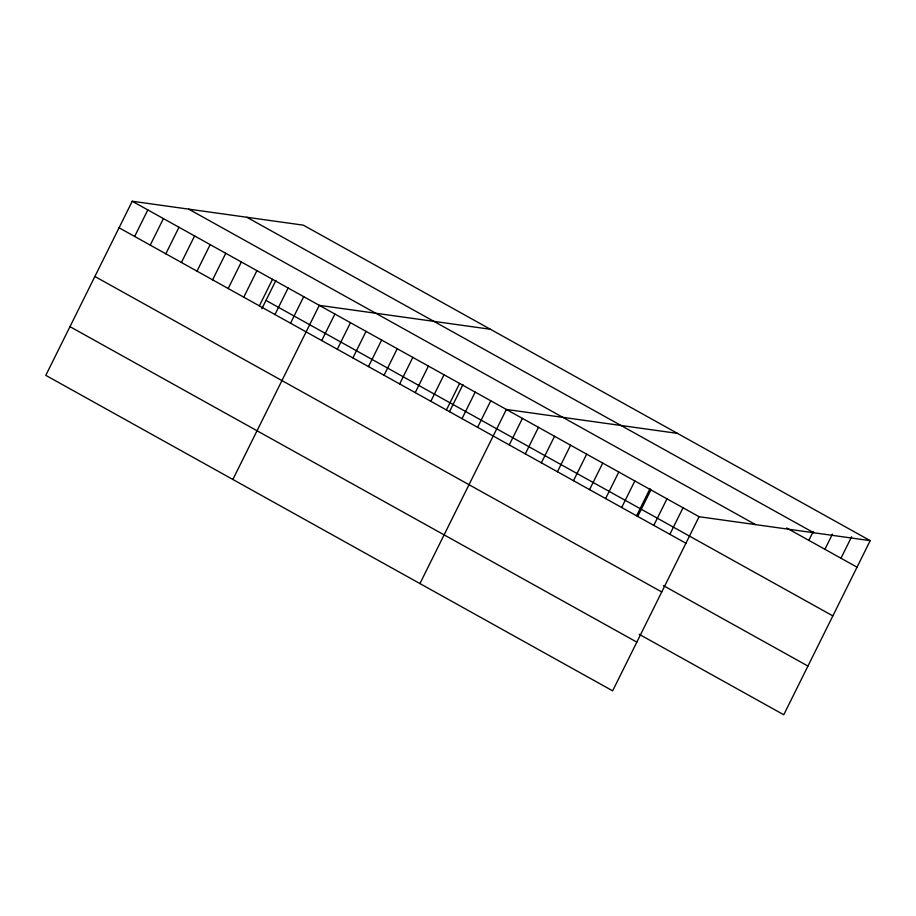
<?xml version="1.0" encoding="UTF-8"?>
<svg xmlns="http://www.w3.org/2000/svg" width="916" height="916" viewBox="0 0 916 916"><rect width="100%" height="100%" fill="white"/><g stroke="black" fill="none" stroke-linecap="round" stroke-linejoin="round"><path stroke-width="1.37" d="M870.2 540.646L303.345 225.164L132.236 201.245L45.8 375.354L612.655 690.836L699.091 516.716L870.2 540.646L783.764 714.755L639.219 634.307M134.652 236.454L147.82 209.913M150.235 245.133L163.414 218.592M165.83 253.801L178.998 227.271M181.414 262.48L194.581 235.95M196.997 271.159L210.176 244.618M212.592 279.838L225.76 253.297M228.176 288.506L241.355 261.976M243.77 297.185L256.938 270.644M259.354 305.864L272.533 279.323M261.839 308.772L275.911 280.422M274.949 314.531L288.116 288.002M290.532 323.211L303.711 296.67M232.859 479.469L319.295 305.349L490.404 329.268M321.711 340.557L334.89 314.028M337.306 349.236L350.473 322.695M352.889 357.916L366.056 331.374M368.472 366.583L381.651 340.054M384.067 375.262L397.235 348.733M399.651 383.941L412.83 357.4M415.246 392.609L428.413 366.079M430.829 401.288L444.008 374.759M446.424 409.967L459.592 383.426M449.493 411.685L462.969 384.525M462.007 418.646L475.186 392.105M477.602 427.314L490.77 400.784M419.929 583.572L506.365 409.452L677.462 433.382M509.25 444.936L522.418 418.394M525.315 453.867L538.482 427.337M541.367 462.809L554.546 436.268M557.432 471.751L570.599 445.21M573.496 480.682L586.664 454.153M589.549 489.625L602.728 463.084M605.613 498.556L618.792 472.026M621.678 507.498L634.845 480.969M636.563 515.788L650.039 488.64M637.742 516.441L650.91 489.9M653.795 525.372L666.974 498.842M669.859 534.314L683.027 507.773M808.839 540.36L813.236 531.52M824.904 549.302L832.438 534.143M840.968 558.233L851.628 536.753M246.873 217.275L813.74 532.746M786.604 527.982L857.033 567.176M188.696 209.134L755.563 524.616M132.236 201.245L699.091 516.716M265.995 300.402L832.85 615.884M119.057 227.775L685.924 543.257M663.39 585.61L807.946 666.058M94.886 276.483L661.741 591.954M69.971 326.657L636.838 642.127"/></g></svg>
